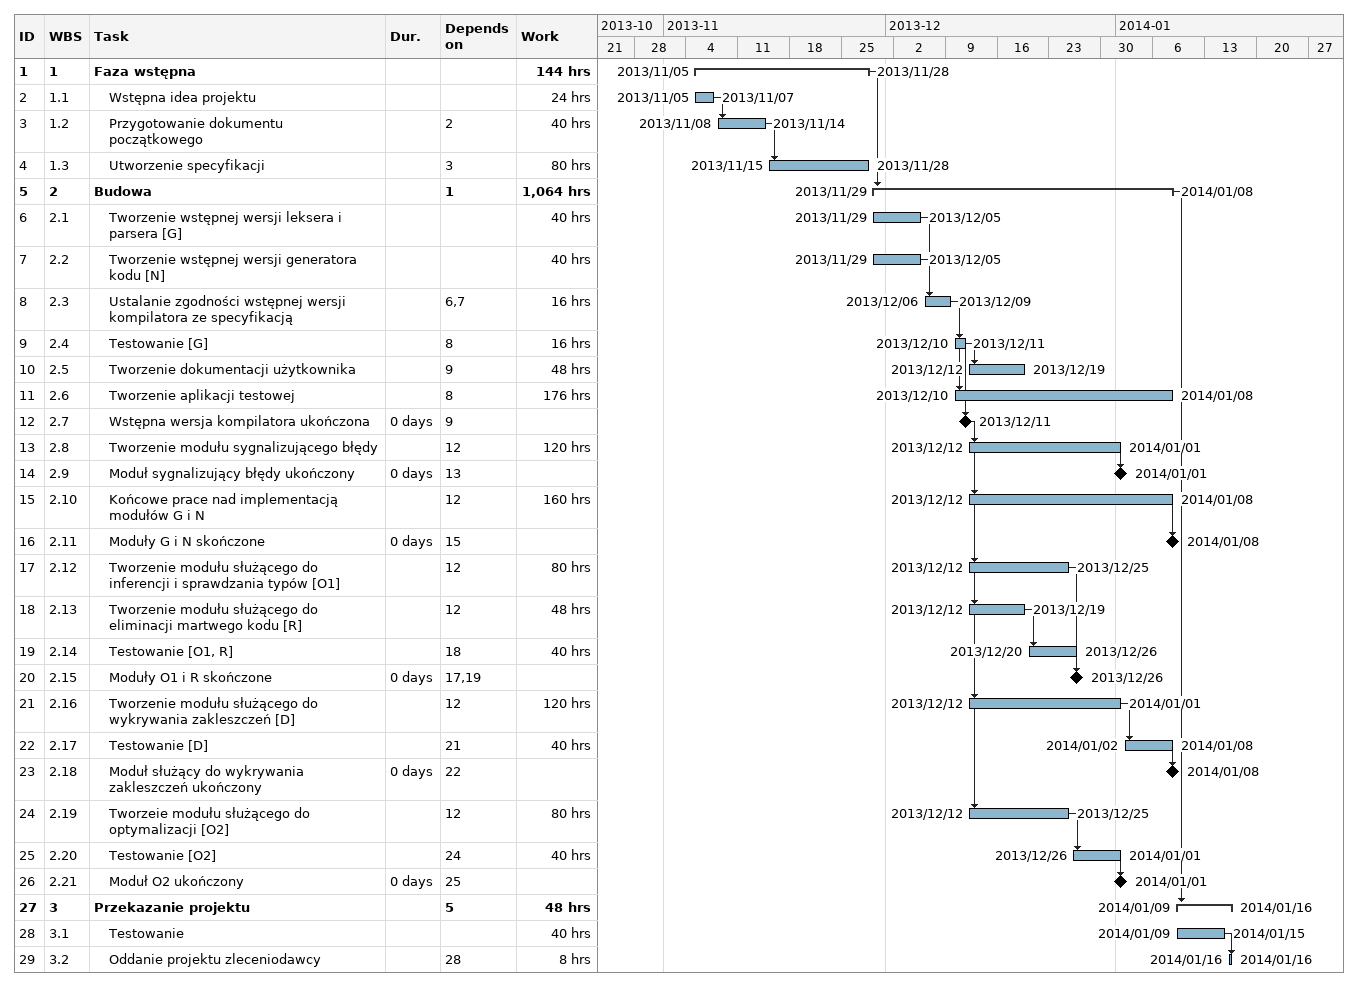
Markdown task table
| ID | WBS | Task | Duration | Start | Finish | Predecessors | Work (h) |
|---|---|---|---|---|---|---|---|
| 1 | 1 | **Faza wstępna** |  | 2013-11-05 | 2013-11-28 |  | 144 |
| 2 | 1.1 | Wstępna idea projektu |  | 2013-11-05 | 2013-11-07 |  | 24 |
| 3 | 1.2 | Przygotowanie dokumentu początkowego |  | 2013-11-08 | 2013-11-14 | 2 | 40 |
| 4 | 1.3 | Utworzenie specyfikacji |  | 2013-11-15 | 2013-11-28 | 3 | 80 |
| 5 | 2 | **Budowa** |  | 2013-11-29 | 2014-01-08 | 1 | 1064 |
| 6 | 2.1 | Tworzenie wstępnej wersji leksera i parsera [G] |  | 2013-11-29 | 2013-12-05 |  | 40 |
| 7 | 2.2 | Tworzenie wstępnej wersji generatora kodu [N] |  | 2013-11-29 | 2013-12-05 |  | 40 |
| 8 | 2.3 | Ustalanie zgodności wstępnej wersji kompilatora ze specyfikacją |  | 2013-12-06 | 2013-12-09 | 6, 7 | 16 |
| 9 | 2.4 | Testowanie [G] |  | 2013-12-10 | 2013-12-11 | 8 | 16 |
| 10 | 2.5 | Tworzenie dokumentacji użytkownika |  | 2013-12-12 | 2013-12-19 | 9 | 48 |
| 11 | 2.6 | Tworzenie aplikacji testowej |  | 2013-12-10 | 2014-01-08 | 8 | 176 |
| 12 | 2.7 | Wstępna wersja kompilatora ukończona | 0d | 2013-12-11 | 2013-12-11 | 9 |  |
| 13 | 2.8 | Tworzenie modułu sygnalizującego błędy |  | 2013-12-12 | 2014-01-01 | 12 | 120 |
| 14 | 2.9 | Moduł sygnalizujący błędy ukończony | 0d | 2014-01-01 | 2014-01-01 | 13 |  |
| 15 | 2.10 | Końcowe prace nad implementacją modułów G i N |  | 2013-12-12 | 2014-01-08 | 12 | 160 |
| 16 | 2.11 | Moduły G i N skończone | 0d | 2014-01-08 | 2014-01-08 | 15 |  |
| 17 | 2.12 | Tworzenie modułu służącego do inferencji i sprawdzania typów [O1] |  | 2013-12-12 | 2013-12-25 | 12 | 80 |
| 18 | 2.13 | Tworzenie modułu służącego do eliminacji martwego kodu [R] |  | 2013-12-12 | 2013-12-19 | 12 | 48 |
| 19 | 2.14 | Testowanie [O1, R] |  | 2013-12-20 | 2013-12-26 | 18 | 40 |
| 20 | 2.15 | Moduły O1 i R skończone | 0d | 2013-12-26 | 2013-12-26 | 17, 19 |  |
| 21 | 2.16 | Tworzenie modułu służącego do wykrywania zakleszczeń [D] |  | 2013-12-12 | 2014-01-01 | 12 | 120 |
| 22 | 2.17 | Testowanie [D] |  | 2014-01-02 | 2014-01-08 | 21 | 40 |
| 23 | 2.18 | Moduł służący do wykrywania zakleszczeń ukończony | 0d | 2014-01-08 | 2014-01-08 | 22 |  |
| 24 | 2.19 | Tworzeie modułu służącego do optymalizacji [O2] |  | 2013-12-12 | 2013-12-25 | 12 | 80 |
| 25 | 2.20 | Testowanie [O2] |  | 2013-12-26 | 2014-01-01 | 24 | 40 |
| 26 | 2.21 | Moduł O2 ukończony | 0d | 2014-01-01 | 2014-01-01 | 25 |  |
| 27 | 3 | **Przekazanie projektu** |  | 2014-01-09 | 2014-01-16 | 5 | 48 |
| 28 | 3.1 | Testowanie |  | 2014-01-09 | 2014-01-15 |  | 40 |
| 29 | 3.2 | Oddanie projektu zleceniodawcy |  | 2014-01-16 | 2014-01-16 | 28 | 8 |
